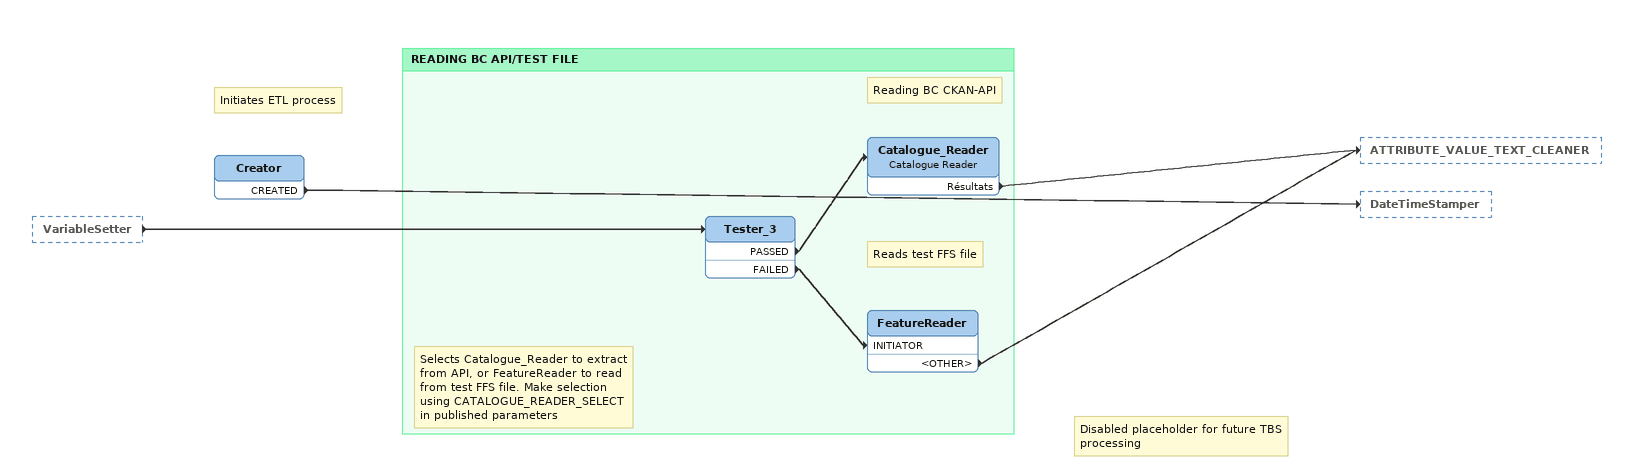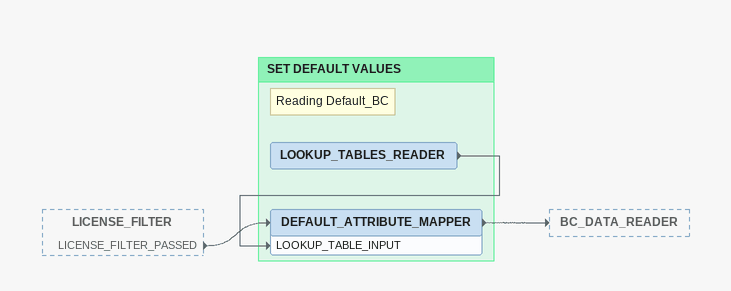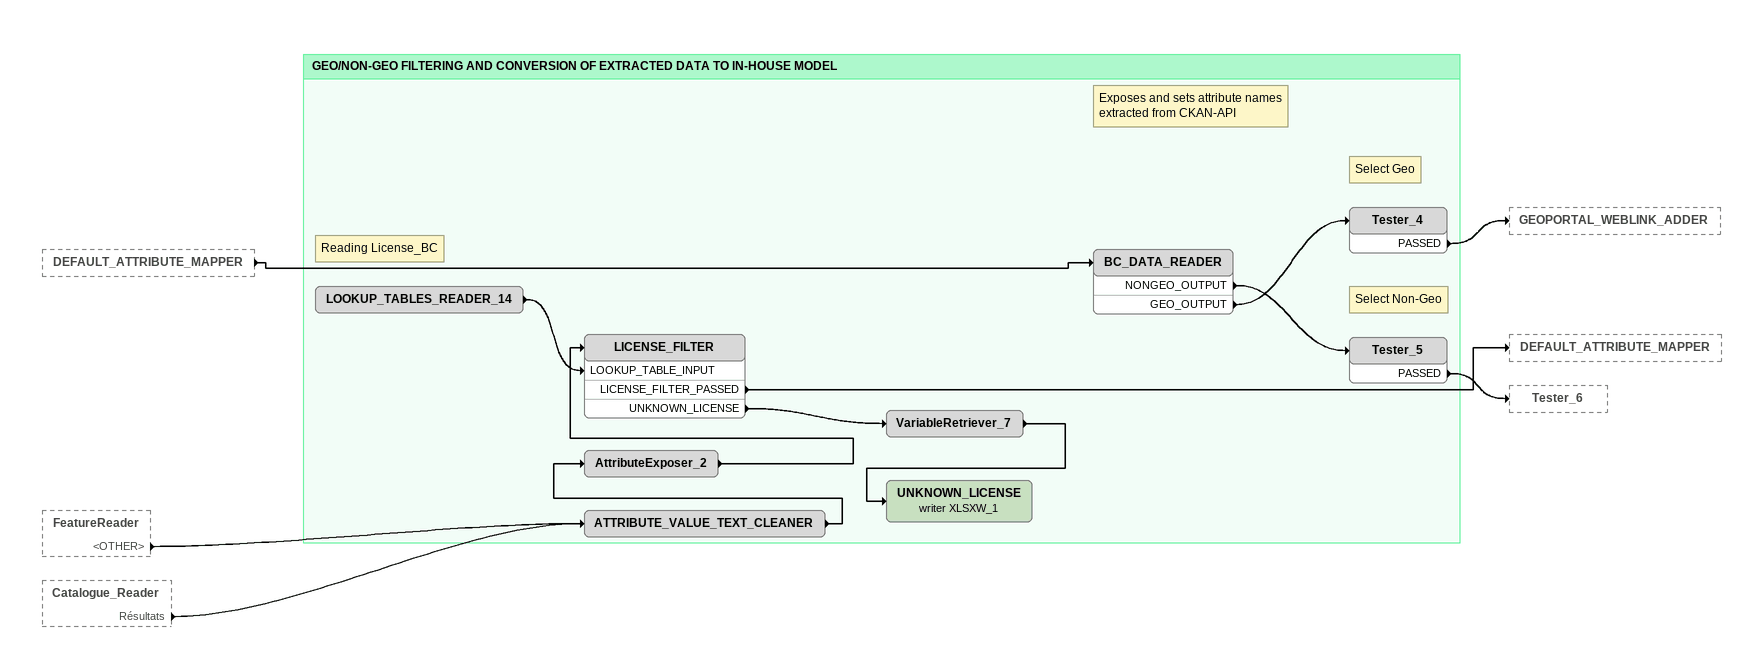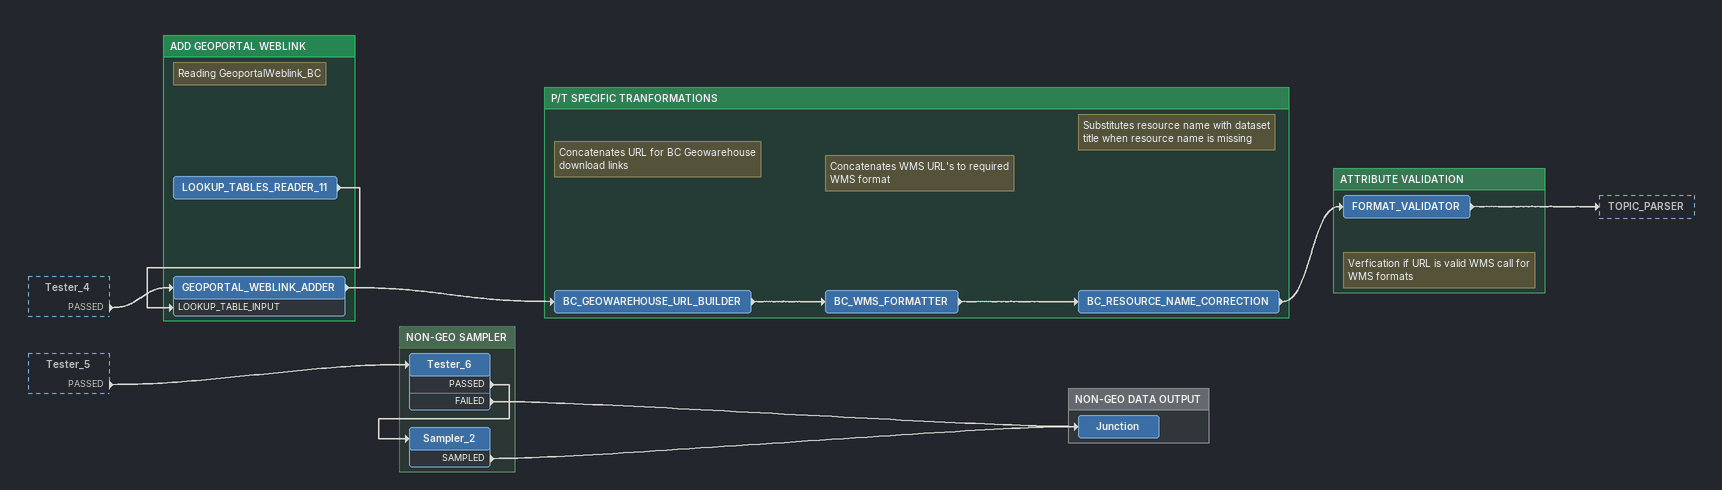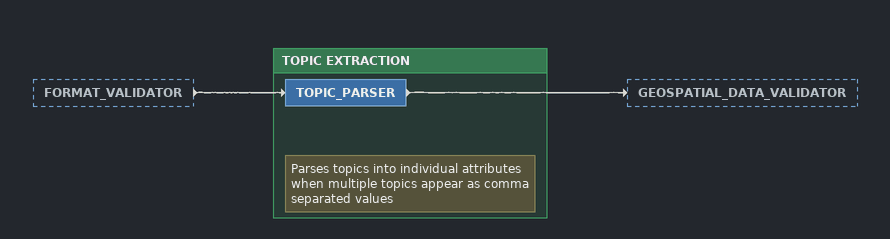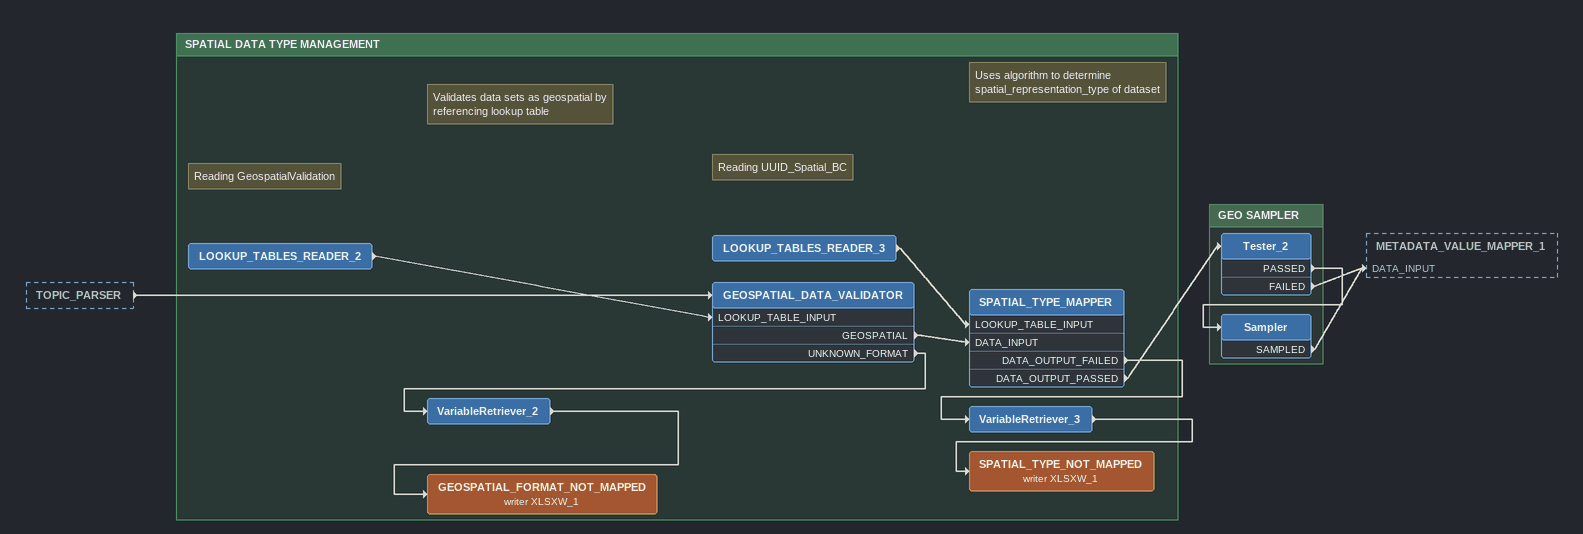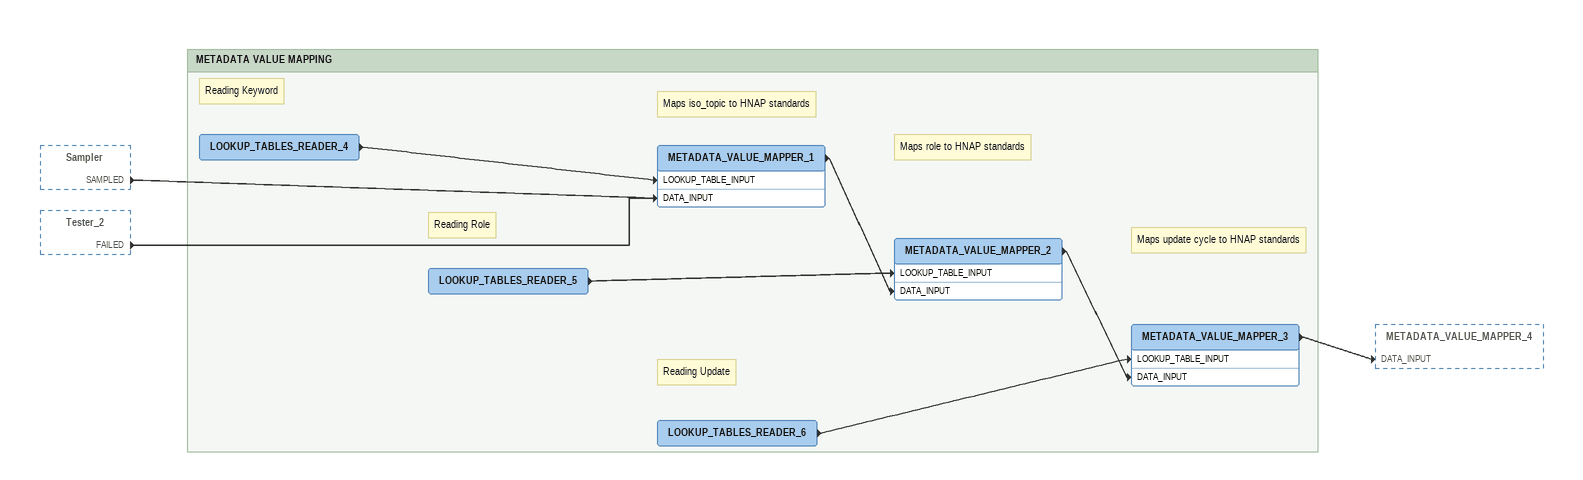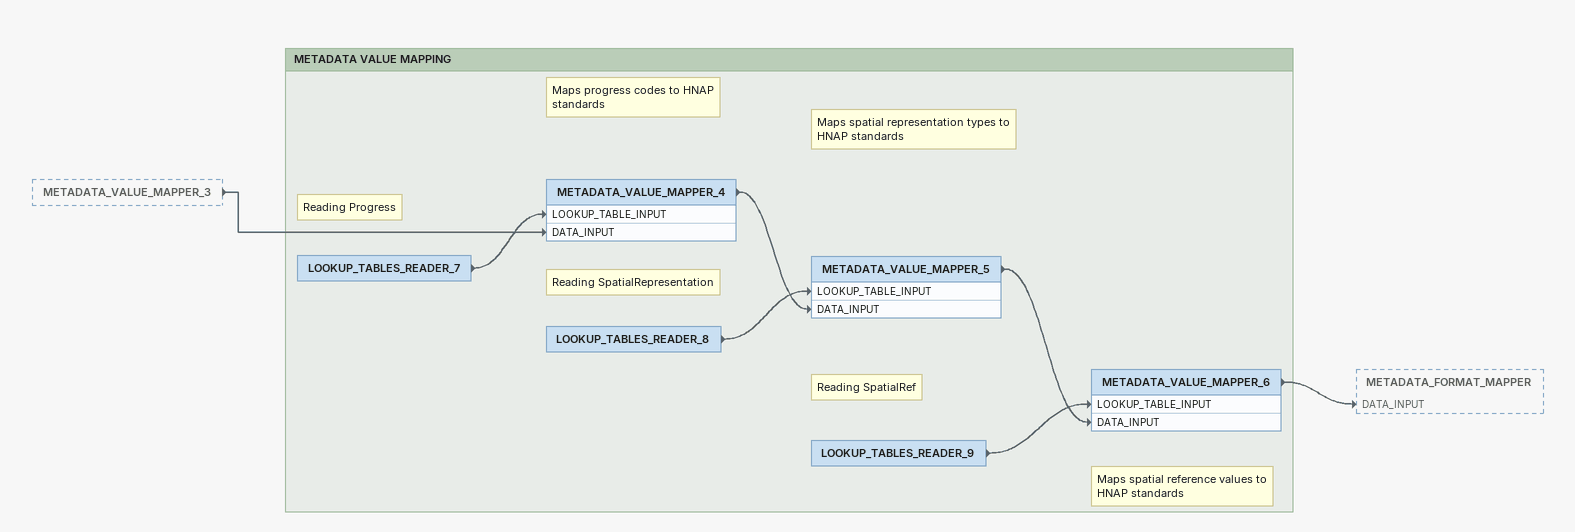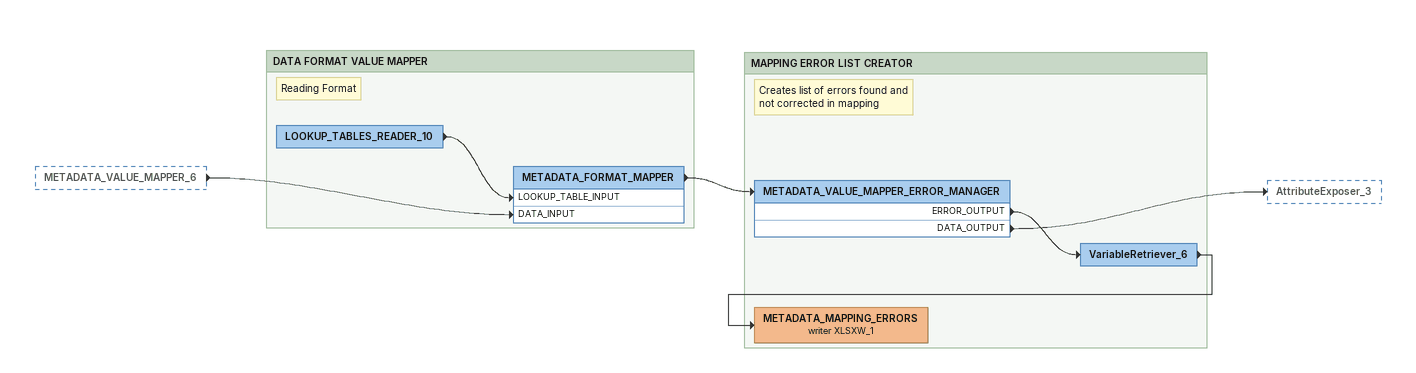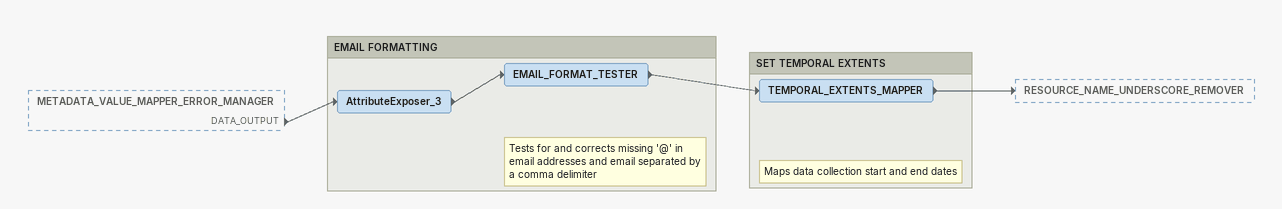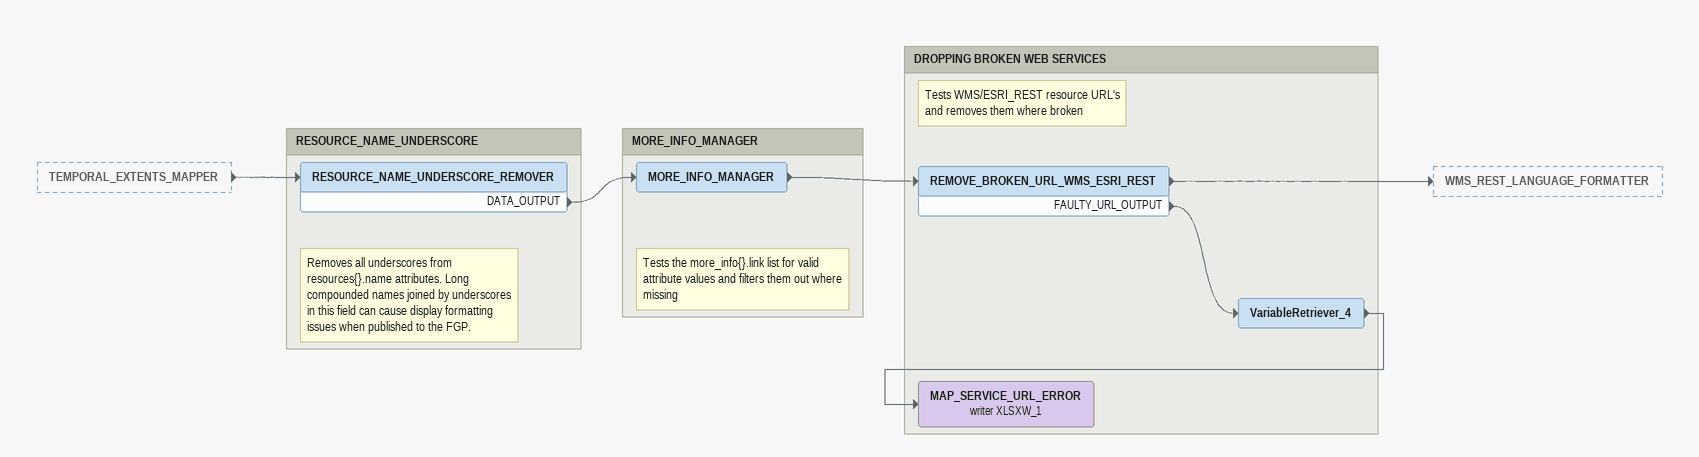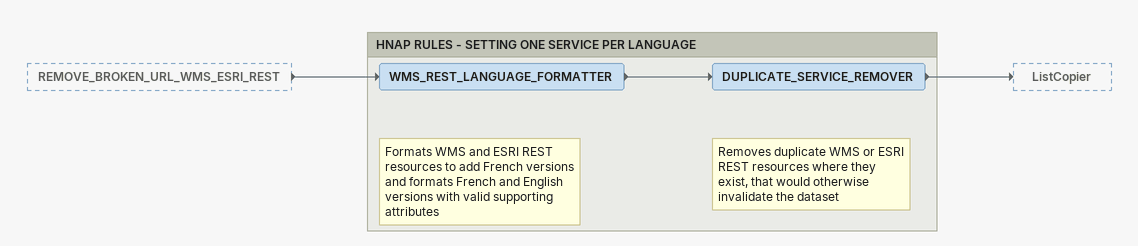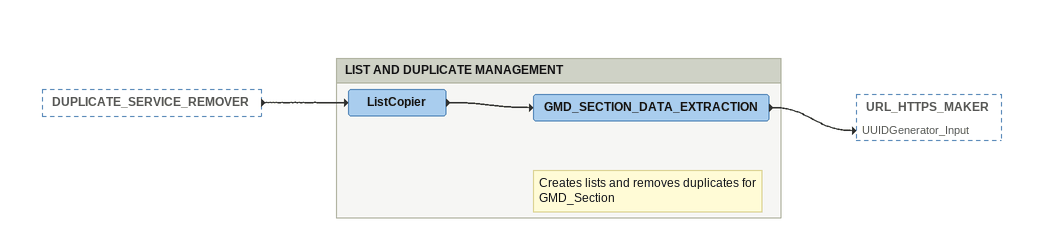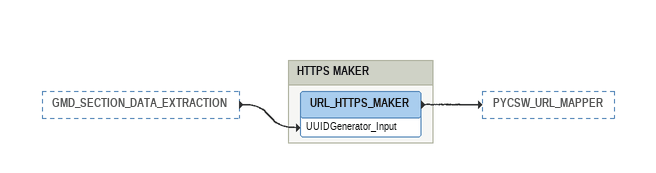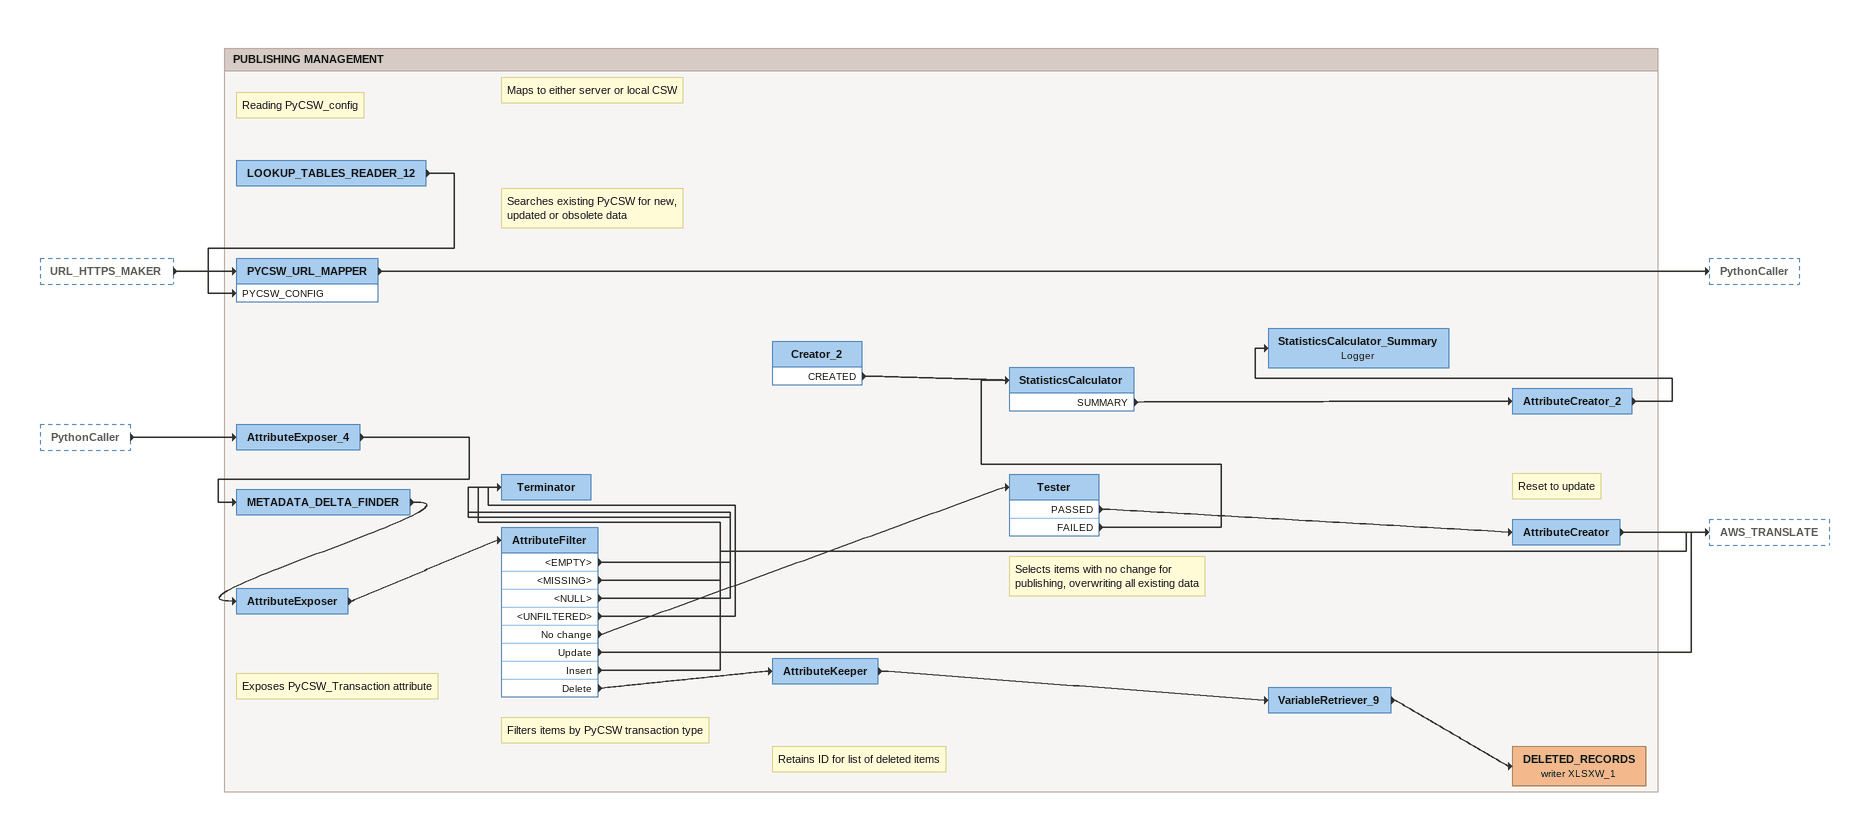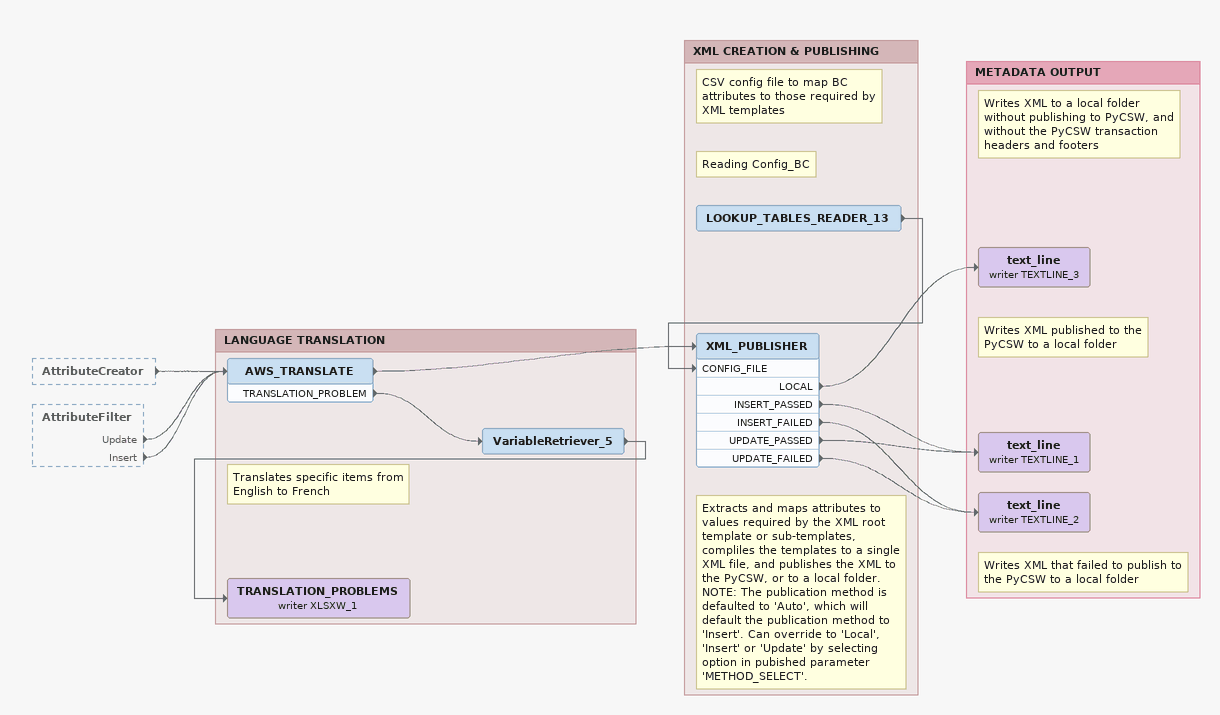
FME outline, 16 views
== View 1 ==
VariableSetter [outside]
    -> Tester_3
Note: Initiates ETL process
Note: Disabled placeholder for future TBS processing
Creator
    CREATED -> DateTimeStamper

Bookmark: READING BC API/TEST FILE
Note: Selects Catalogue_Reader to extract from API, or FeatureReader to read from test FFS file. Make selection using CATALOGUE_READER_SELECT in published parameters
Tester_3
    PASSED -> Catalogue_Reader
    FAILED -> FeatureReader [INITIATOR]
Note: Reading BC CKAN-API
Catalogue_Reader: Catalogue Reader
    Résultats -> ATTRIBUTE_VALUE_TEXT_CLEANER
Note: Reads test FFS file
FeatureReader
    <OTHER> -> ATTRIBUTE_VALUE_TEXT_CLEANER

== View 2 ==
LICENSE_FILTER [outside]
    LICENSE_FILTER_PASSED -> DEFAULT_ATTRIBUTE_MAPPER

Bookmark: SET DEFAULT VALUES
Note: Reading Default_BC
LOOKUP_TABLES_READER
    -> DEFAULT_ATTRIBUTE_MAPPER [LOOKUP_TABLE_INPUT]
DEFAULT_ATTRIBUTE_MAPPER
    -> BC_DATA_READER

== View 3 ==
DEFAULT_ATTRIBUTE_MAPPER [outside]
    -> BC_DATA_READER
FeatureReader [outside]
    <OTHER> -> ATTRIBUTE_VALUE_TEXT_CLEANER
Catalogue_Reader [outside]
    Résultats -> ATTRIBUTE_VALUE_TEXT_CLEANER

Bookmark: GEO/NON-GEO FILTERING AND CONVERSION OF EXTRACTED DATA TO IN-HOUSE MODEL
ATTRIBUTE_VALUE_TEXT_CLEANER
    -> AttributeExposer_2
AttributeExposer_2
    -> LICENSE_FILTER
Note: Reading License_BC
LOOKUP_TABLES_READER_14
    -> LICENSE_FILTER [LOOKUP_TABLE_INPUT]
LICENSE_FILTER
    LICENSE_FILTER_PASSED -> DEFAULT_ATTRIBUTE_MAPPER
    UNKNOWN_LICENSE -> VariableRetriever_7
VariableRetriever_7
    -> UNKNOWN_LICENSE (writer XLSXW_1)
UNKNOWN_LICENSE (writer XLSXW_1)
Note: Exposes and sets attribute names extracted from CKAN-API
BC_DATA_READER
    NONGEO_OUTPUT -> Tester_5
    GEO_OUTPUT -> Tester_4
Note: Select Geo
Tester_4
    PASSED -> GEOPORTAL_WEBLINK_ADDER
Note: Select Non-Geo
Tester_5
    PASSED -> Tester_6

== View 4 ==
Tester_4 [outside]
    PASSED -> GEOPORTAL_WEBLINK_ADDER
Tester_5 [outside]
    PASSED -> Tester_6

Bookmark: NON-GEO SAMPLER
Tester_6
    PASSED -> Sampler_2
    FAILED -> Junction
Sampler_2
    SAMPLED -> Junction

Bookmark: NON-GEO DATA OUTPUT
Junction

Bookmark: ADD GEOPORTAL WEBLINK
Note: Reading GeoportalWeblink_BC
LOOKUP_TABLES_READER_11
    -> GEOPORTAL_WEBLINK_ADDER [LOOKUP_TABLE_INPUT]
GEOPORTAL_WEBLINK_ADDER
    -> BC_GEOWAREHOUSE_URL_BUILDER

Bookmark: P/T SPECIFIC TRANFORMATIONS
Note: Concatenates URL for BC Geowarehouse download links
BC_GEOWAREHOUSE_URL_BUILDER
    -> BC_WMS_FORMATTER
Note: Concatenates WMS URL's to required WMS format
BC_WMS_FORMATTER
    -> BC_RESOURCE_NAME_CORRECTION
Note: Substitutes resource name with dataset title when resource name is missing
BC_RESOURCE_NAME_CORRECTION
    -> FORMAT_VALIDATOR

Bookmark: ATTRIBUTE VALIDATION
Note: Verfication if URL is valid WMS call for WMS formats
FORMAT_VALIDATOR
    -> TOPIC_PARSER

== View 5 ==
FORMAT_VALIDATOR [outside]
    -> TOPIC_PARSER

Bookmark: TOPIC EXTRACTION
Note: Parses topics into individual attributes when multiple topics appear as comma separated values
TOPIC_PARSER
    -> GEOSPATIAL_DATA_VALIDATOR

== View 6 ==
TOPIC_PARSER [outside]
    -> GEOSPATIAL_DATA_VALIDATOR

Bookmark: SPATIAL DATA TYPE MANAGEMENT
Note: Reading GeospatialValidation
LOOKUP_TABLES_READER_2
    -> GEOSPATIAL_DATA_VALIDATOR [LOOKUP_TABLE_INPUT]
Note: Validates data sets as geospatial by referencing lookup table
GEOSPATIAL_DATA_VALIDATOR
    GEOSPATIAL -> SPATIAL_TYPE_MAPPER [DATA_INPUT]
    UNKNOWN_FORMAT -> VariableRetriever_2
VariableRetriever_2
    -> GEOSPATIAL_FORMAT_NOT_MAPPED (writer XLSXW_1)
GEOSPATIAL_FORMAT_NOT_MAPPED (writer XLSXW_1)
Note: Reading UUID_Spatial_BC
LOOKUP_TABLES_READER_3
    -> SPATIAL_TYPE_MAPPER [LOOKUP_TABLE_INPUT]
Note: Uses algorithm to determine spatial_representation_type of dataset
SPATIAL_TYPE_MAPPER
    DATA_OUTPUT_FAILED -> VariableRetriever_3
    DATA_OUTPUT_PASSED -> Tester_2
VariableRetriever_3
    -> SPATIAL_TYPE_NOT_MAPPED (writer XLSXW_1)
SPATIAL_TYPE_NOT_MAPPED (writer XLSXW_1)

Bookmark: GEO SAMPLER
Tester_2
    PASSED -> Sampler
    FAILED -> METADATA_VALUE_MAPPER_1 [DATA_INPUT]
Sampler
    SAMPLED -> METADATA_VALUE_MAPPER_1 [DATA_INPUT]

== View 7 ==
Sampler [outside]
    SAMPLED -> METADATA_VALUE_MAPPER_1 [DATA_INPUT]
Tester_2 [outside]
    FAILED -> METADATA_VALUE_MAPPER_1 [DATA_INPUT]

Bookmark: METADATA VALUE MAPPING
Note: Reading Keyword
LOOKUP_TABLES_READER_4
    -> METADATA_VALUE_MAPPER_1 [LOOKUP_TABLE_INPUT]
Note: Maps iso_topic to HNAP standards
METADATA_VALUE_MAPPER_1
    -> METADATA_VALUE_MAPPER_2 [DATA_INPUT]
Note: Reading Role
LOOKUP_TABLES_READER_5
    -> METADATA_VALUE_MAPPER_2 [LOOKUP_TABLE_INPUT]
Note: Maps role to HNAP standards
METADATA_VALUE_MAPPER_2
    -> METADATA_VALUE_MAPPER_3 [DATA_INPUT]
Note: Reading Update
LOOKUP_TABLES_READER_6
    -> METADATA_VALUE_MAPPER_3 [LOOKUP_TABLE_INPUT]
Note: Maps update cycle to HNAP standards
METADATA_VALUE_MAPPER_3
    -> METADATA_VALUE_MAPPER_4 [DATA_INPUT]

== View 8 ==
METADATA_VALUE_MAPPER_3 [outside]
    -> METADATA_VALUE_MAPPER_4 [DATA_INPUT]

Bookmark: METADATA VALUE MAPPING
Note: Reading Progress
LOOKUP_TABLES_READER_7
    -> METADATA_VALUE_MAPPER_4 [LOOKUP_TABLE_INPUT]
Note: Maps progress codes to HNAP standards
METADATA_VALUE_MAPPER_4
    -> METADATA_VALUE_MAPPER_5 [DATA_INPUT]
Note: Reading SpatialRepresentation
LOOKUP_TABLES_READER_8
    -> METADATA_VALUE_MAPPER_5 [LOOKUP_TABLE_INPUT]
Note: Maps spatial representation types to HNAP standards
METADATA_VALUE_MAPPER_5
    -> METADATA_VALUE_MAPPER_6 [DATA_INPUT]
Note: Reading SpatialRef
LOOKUP_TABLES_READER_9
    -> METADATA_VALUE_MAPPER_6 [LOOKUP_TABLE_INPUT]
Note: Maps spatial reference values to HNAP standards
METADATA_VALUE_MAPPER_6
    -> METADATA_FORMAT_MAPPER [DATA_INPUT]

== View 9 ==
METADATA_VALUE_MAPPER_6 [outside]
    -> METADATA_FORMAT_MAPPER [DATA_INPUT]

Bookmark: DATA FORMAT VALUE MAPPER
Note: Reading Format
LOOKUP_TABLES_READER_10
    -> METADATA_FORMAT_MAPPER [LOOKUP_TABLE_INPUT]
METADATA_FORMAT_MAPPER
    -> METADATA_VALUE_MAPPER_ERROR_MANAGER

Bookmark: MAPPING ERROR LIST CREATOR
Note: Creates list of errors found and not corrected in mapping
METADATA_VALUE_MAPPER_ERROR_MANAGER
    ERROR_OUTPUT -> VariableRetriever_6
    DATA_OUTPUT -> AttributeExposer_3
VariableRetriever_6
    -> METADATA_MAPPING_ERRORS (writer XLSXW_1)
METADATA_MAPPING_ERRORS (writer XLSXW_1)

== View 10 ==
METADATA_VALUE_MAPPER_ERROR_MANAGER [outside]
    DATA_OUTPUT -> AttributeExposer_3

Bookmark: EMAIL FORMATTING
AttributeExposer_3
    -> EMAIL_FORMAT_TESTER
Note: Tests for and corrects missing '@' in email addresses and email separated by a comma delimiter
EMAIL_FORMAT_TESTER
    -> TEMPORAL_EXTENTS_MAPPER

Bookmark: SET TEMPORAL EXTENTS
Note: Maps data collection start and end dates
TEMPORAL_EXTENTS_MAPPER
    -> RESOURCE_NAME_UNDERSCORE_REMOVER

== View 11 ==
TEMPORAL_EXTENTS_MAPPER [outside]
    -> RESOURCE_NAME_UNDERSCORE_REMOVER

Bookmark: RESOURCE_NAME_UNDERSCORE
Note: Removes all underscores from resources{}.name attributes. Long compounded names joined by underscores in this field can cause display formatting issues when published to the FGP.
RESOURCE_NAME_UNDERSCORE_REMOVER
    DATA_OUTPUT -> MORE_INFO_MANAGER

Bookmark: MORE_INFO_MANAGER
Note: Tests the more_info{}.link list for valid attribute values and filters them out where missing
MORE_INFO_MANAGER
    -> REMOVE_BROKEN_URL_WMS_ESRI_REST

Bookmark: DROPPING BROKEN WEB SERVICES
Note: Tests WMS/ESRI_REST resource URL's and removes them where broken
REMOVE_BROKEN_URL_WMS_ESRI_REST
    -> WMS_REST_LANGUAGE_FORMATTER
    FAULTY_URL_OUTPUT -> VariableRetriever_4
VariableRetriever_4
    -> MAP_SERVICE_URL_ERROR (writer XLSXW_1)
MAP_SERVICE_URL_ERROR (writer XLSXW_1)

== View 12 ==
REMOVE_BROKEN_URL_WMS_ESRI_REST [outside]
    -> WMS_REST_LANGUAGE_FORMATTER

Bookmark: HNAP RULES - SETTING ONE SERVICE PER LANGUAGE
Note: Formats WMS and ESRI REST resources to add French versions and formats French and English versions with valid supporting attributes
WMS_REST_LANGUAGE_FORMATTER
    -> DUPLICATE_SERVICE_REMOVER
Note: Removes duplicate WMS or ESRI REST resources where they exist, that would otherwise invalidate the dataset
DUPLICATE_SERVICE_REMOVER
    -> ListCopier

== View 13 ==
DUPLICATE_SERVICE_REMOVER [outside]
    -> ListCopier

Bookmark: LIST AND DUPLICATE MANAGEMENT
ListCopier
    -> GMD_SECTION_DATA_EXTRACTION
Note: Creates lists and removes duplicates for GMD_Section
GMD_SECTION_DATA_EXTRACTION
    -> URL_HTTPS_MAKER [UUIDGenerator_Input]

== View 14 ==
GMD_SECTION_DATA_EXTRACTION [outside]
    -> URL_HTTPS_MAKER [UUIDGenerator_Input]

Bookmark: HTTPS MAKER
URL_HTTPS_MAKER
    -> PYCSW_URL_MAPPER

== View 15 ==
URL_HTTPS_MAKER [outside]
    -> PYCSW_URL_MAPPER
PythonCaller [outside]
    -> AttributeExposer_4

Bookmark: PUBLISHING MANAGEMENT
Note: Reading PyCSW_config
LOOKUP_TABLES_READER_12
    -> PYCSW_URL_MAPPER [PYCSW_CONFIG]
Note: Maps to either server or local CSW
PYCSW_URL_MAPPER
    -> PythonCaller
AttributeExposer_4
    -> METADATA_DELTA_FINDER
Note: Searches existing PyCSW for new, updated or obsolete data
METADATA_DELTA_FINDER
    -> AttributeExposer
Note: Exposes PyCSW_Transaction attribute
AttributeExposer
    -> AttributeFilter
Note: Filters items by PyCSW transaction type
AttributeFilter
    <EMPTY> -> Terminator
    <MISSING> -> Terminator
    <NULL> -> Terminator
    <UNFILTERED> -> Terminator
    No change -> Tester
    Update -> AWS_TRANSLATE
    Insert -> AWS_TRANSLATE
    Delete -> AttributeKeeper
Terminator
Note: Selects items with no change for publishing, overwriting all existing data
Tester
    PASSED -> AttributeCreator
    FAILED -> StatisticsCalculator
Note: Reset to update
AttributeCreator
    -> AWS_TRANSLATE
Note: Retains ID for list of deleted items
AttributeKeeper
    -> VariableRetriever_9
VariableRetriever_9
    -> DELETED_RECORDS (writer XLSXW_1)
DELETED_RECORDS (writer XLSXW_1)
Creator_2
    CREATED -> StatisticsCalculator
StatisticsCalculator
    SUMMARY -> AttributeCreator_2
AttributeCreator_2
    -> StatisticsCalculator_Summary
StatisticsCalculator_Summary: Logger

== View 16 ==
AttributeCreator [outside]
    -> AWS_TRANSLATE
AttributeFilter [outside]
    Update -> AWS_TRANSLATE
    Insert -> AWS_TRANSLATE

Bookmark: LANGUAGE TRANSLATION
Note: Translates specific items from English to French
AWS_TRANSLATE
    -> XML_PUBLISHER
    TRANSLATION_PROBLEM -> VariableRetriever_5
VariableRetriever_5
    -> TRANSLATION_PROBLEMS (writer XLSXW_1)
TRANSLATION_PROBLEMS (writer XLSXW_1)

Bookmark: XML CREATION & PUBLISHING
Note: CSV config file to map BC attributes to those required by XML templates
Note: Reading Config_BC
LOOKUP_TABLES_READER_13
    -> XML_PUBLISHER [CONFIG_FILE]
Note: Extracts and maps attributes to values required by the XML root template or sub-templates, compliles the templates to a single XML file, and publishes the XML to the PyCSW, or to a local folder. / NOTE: The publication method is defaulted to 'Auto', which will default the publication method to 'Insert'. Can override to 'Local', 'Insert' or 'Update' by selecting option in pubished parameter 'METHOD_SELECT'.
XML_PUBLISHER
    LOCAL -> text_line (writer TEXTLINE_3)
    INSERT_PASSED -> text_line (writer TEXTLINE_1)
    INSERT_FAILED -> text_line (writer TEXTLINE_2)
    UPDATE_PASSED -> text_line (writer TEXTLINE_1)
    UPDATE_FAILED -> text_line (writer TEXTLINE_2)

Bookmark: METADATA OUTPUT
Note: Writes XML to a local folder without publishing to PyCSW, and without the PyCSW transaction headers and footers
text_line (writer TEXTLINE_3)
Note: Writes XML published to the PyCSW to a local folder
text_line (writer TEXTLINE_1)
Note: Writes XML that failed to publish to the PyCSW to a local folder
text_line (writer TEXTLINE_2)
